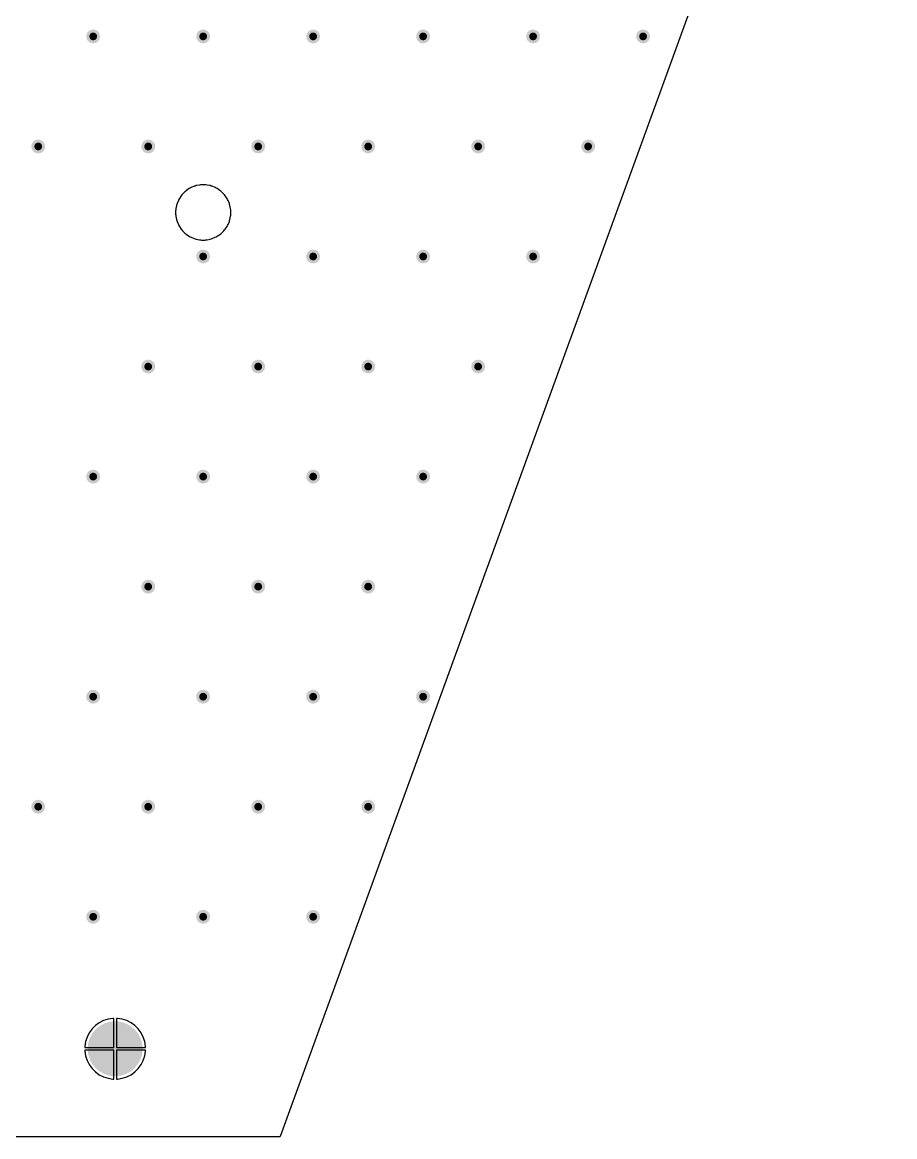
# Model space of a CAD drawing. Header units: inches. Extents: x 4.53 to 13.89, y 0.79 to 10.58.
# Drawn here: x 10.77 to 13.893, y 0.788 to 4.775 of the extents above; entities that cross this region are included whole.
import ezdxf

# ---------------------------------------------------------------- set-up
doc = ezdxf.new("R2010")
doc.units = ezdxf.units.IN
doc.header["$MEASUREMENT"] = 0
for name, color, linetype in [('Pad Holes', 156, 'Continuous'), ('Top Layer', 1, 'Continuous'), ('Via Holes', 16, 'Continuous')]:
    doc.layers.add(name, color=color, linetype=linetype)

msp = doc.modelspace()

# ---------------------------------------------------------------- hatches: boundary and pattern name
at = {"layer": 'Pad Holes'}
h = msp.add_hatch(color=7, dxfattribs=at)
edge = h.paths.add_edge_path()
edge.add_arc((11.1021, 1.1027), 0.0591, 0, 360)
at = {"layer": 'Top Layer'}
h = msp.add_hatch(color=1, dxfattribs=at)
edge = h.paths.add_edge_path()
edge.add_arc((11.0236, 4.7244), 0.025, 0, 360)
h = msp.add_hatch(color=1, dxfattribs=at)
edge = h.paths.add_edge_path()
edge.add_arc((11.4173, 4.7244), 0.025, 0, 360)
h = msp.add_hatch(color=1, dxfattribs=at)
edge = h.paths.add_edge_path()
edge.add_arc((11.811, 4.7244), 0.025, 0, 360)
h = msp.add_hatch(color=1, dxfattribs=at)
edge = h.paths.add_edge_path()
edge.add_arc((12.2047, 4.7244), 0.025, 0, 360)
h = msp.add_hatch(color=1, dxfattribs=at)
edge = h.paths.add_edge_path()
edge.add_arc((12.5984, 4.7244), 0.025, 0, 360)
h = msp.add_hatch(color=1, dxfattribs=at)
edge = h.paths.add_edge_path()
edge.add_arc((12.9921, 4.7244), 0.025, 0, 360)
h = msp.add_hatch(color=1, dxfattribs=at)
edge = h.paths.add_edge_path()
edge.add_arc((10.8268, 4.3307), 0.025, 0, 360)
h = msp.add_hatch(color=1, dxfattribs=at)
edge = h.paths.add_edge_path()
edge.add_arc((11.2205, 4.3307), 0.025, 0, 360)
h = msp.add_hatch(color=1, dxfattribs=at)
edge = h.paths.add_edge_path()
edge.add_arc((11.6142, 4.3307), 0.025, 0, 360)
h = msp.add_hatch(color=1, dxfattribs=at)
edge = h.paths.add_edge_path()
edge.add_arc((12.0079, 4.3307), 0.025, 0, 360)
h = msp.add_hatch(color=1, dxfattribs=at)
edge = h.paths.add_edge_path()
edge.add_arc((12.4016, 4.3307), 0.025, 0, 360)
h = msp.add_hatch(color=1, dxfattribs=at)
edge = h.paths.add_edge_path()
edge.add_arc((12.7953, 4.3307), 0.025, 0, 360)
h = msp.add_hatch(color=1, dxfattribs=at)
edge = h.paths.add_edge_path()
edge.add_arc((11.4173, 3.937), 0.025, 0, 360)
h = msp.add_hatch(color=1, dxfattribs=at)
edge = h.paths.add_edge_path()
edge.add_arc((11.811, 3.937), 0.025, 0, 360)
h = msp.add_hatch(color=1, dxfattribs=at)
edge = h.paths.add_edge_path()
edge.add_arc((12.2047, 3.937), 0.025, 0, 360)
h = msp.add_hatch(color=1, dxfattribs=at)
edge = h.paths.add_edge_path()
edge.add_arc((12.5984, 3.937), 0.025, 0, 360)
h = msp.add_hatch(color=1, dxfattribs=at)
edge = h.paths.add_edge_path()
edge.add_arc((11.2205, 3.5433), 0.025, 0, 360)
h = msp.add_hatch(color=1, dxfattribs=at)
edge = h.paths.add_edge_path()
edge.add_arc((11.6142, 3.5433), 0.025, 0, 360)
h = msp.add_hatch(color=1, dxfattribs=at)
edge = h.paths.add_edge_path()
edge.add_arc((12.0079, 3.5433), 0.025, 0, 360)
h = msp.add_hatch(color=1, dxfattribs=at)
edge = h.paths.add_edge_path()
edge.add_arc((12.4016, 3.5433), 0.025, 0, 360)
h = msp.add_hatch(color=1, dxfattribs=at)
edge = h.paths.add_edge_path()
edge.add_arc((11.0236, 3.1496), 0.025, 0, 360)
h = msp.add_hatch(color=1, dxfattribs=at)
edge = h.paths.add_edge_path()
edge.add_arc((11.4173, 3.1496), 0.025, 0, 360)
h = msp.add_hatch(color=1, dxfattribs=at)
edge = h.paths.add_edge_path()
edge.add_arc((11.811, 3.1496), 0.025, 0, 360)
h = msp.add_hatch(color=1, dxfattribs=at)
edge = h.paths.add_edge_path()
edge.add_arc((12.2047, 3.1496), 0.025, 0, 360)
h = msp.add_hatch(color=1, dxfattribs=at)
edge = h.paths.add_edge_path()
edge.add_arc((11.2205, 2.7559), 0.025, 0, 360)
h = msp.add_hatch(color=1, dxfattribs=at)
edge = h.paths.add_edge_path()
edge.add_arc((11.6142, 2.7559), 0.025, 0, 360)
h = msp.add_hatch(color=1, dxfattribs=at)
edge = h.paths.add_edge_path()
edge.add_arc((12.0079, 2.7559), 0.025, 0, 360)
h = msp.add_hatch(color=1, dxfattribs=at)
edge = h.paths.add_edge_path()
edge.add_arc((11.0236, 2.3622), 0.025, 0, 360)
h = msp.add_hatch(color=1, dxfattribs=at)
edge = h.paths.add_edge_path()
edge.add_arc((11.4173, 2.3622), 0.025, 0, 360)
h = msp.add_hatch(color=1, dxfattribs=at)
edge = h.paths.add_edge_path()
edge.add_arc((11.811, 2.3622), 0.025, 0, 360)
h = msp.add_hatch(color=1, dxfattribs=at)
edge = h.paths.add_edge_path()
edge.add_arc((12.2047, 2.3622), 0.025, 0, 360)
h = msp.add_hatch(color=1, dxfattribs=at)
edge = h.paths.add_edge_path()
edge.add_arc((10.8268, 1.9685), 0.025, 0, 360)
h = msp.add_hatch(color=1, dxfattribs=at)
edge = h.paths.add_edge_path()
edge.add_arc((11.2205, 1.9685), 0.025, 0, 360)
h = msp.add_hatch(color=1, dxfattribs=at)
edge = h.paths.add_edge_path()
edge.add_arc((11.6142, 1.9685), 0.025, 0, 360)
h = msp.add_hatch(color=1, dxfattribs=at)
edge = h.paths.add_edge_path()
edge.add_arc((12.0079, 1.9685), 0.025, 0, 360)
h = msp.add_hatch(color=1, dxfattribs=at)
edge = h.paths.add_edge_path()
edge.add_arc((11.0236, 1.5748), 0.025, 0, 360)
h = msp.add_hatch(color=1, dxfattribs=at)
edge = h.paths.add_edge_path()
edge.add_arc((11.4173, 1.5748), 0.025, 0, 360)
h = msp.add_hatch(color=1, dxfattribs=at)
edge = h.paths.add_edge_path()
edge.add_arc((11.811, 1.5748), 0.025, 0, 360)
h = msp.add_hatch(color=1, dxfattribs=at)
edge = h.paths.add_edge_path()
edge.add_arc((11.1021, 1.1027), 0.0984, 0, 360)
at = {"layer": 'Via Holes'}
h = msp.add_hatch(color=7, dxfattribs=at)
edge = h.paths.add_edge_path()
edge.add_arc((11.0236, 4.7244), 0.014, 0, 360)
h = msp.add_hatch(color=7, dxfattribs=at)
edge = h.paths.add_edge_path()
edge.add_arc((11.4173, 4.7244), 0.014, 0, 360)
h = msp.add_hatch(color=7, dxfattribs=at)
edge = h.paths.add_edge_path()
edge.add_arc((11.811, 4.7244), 0.014, 0, 360)
h = msp.add_hatch(color=7, dxfattribs=at)
edge = h.paths.add_edge_path()
edge.add_arc((12.2047, 4.7244), 0.014, 0, 360)
h = msp.add_hatch(color=7, dxfattribs=at)
edge = h.paths.add_edge_path()
edge.add_arc((12.5984, 4.7244), 0.014, 0, 360)
h = msp.add_hatch(color=7, dxfattribs=at)
edge = h.paths.add_edge_path()
edge.add_arc((12.9921, 4.7244), 0.014, 0, 360)
h = msp.add_hatch(color=7, dxfattribs=at)
edge = h.paths.add_edge_path()
edge.add_arc((10.8268, 4.3307), 0.014, 0, 360)
h = msp.add_hatch(color=7, dxfattribs=at)
edge = h.paths.add_edge_path()
edge.add_arc((11.2205, 4.3307), 0.014, 0, 360)
h = msp.add_hatch(color=7, dxfattribs=at)
edge = h.paths.add_edge_path()
edge.add_arc((11.6142, 4.3307), 0.014, 0, 360)
h = msp.add_hatch(color=7, dxfattribs=at)
edge = h.paths.add_edge_path()
edge.add_arc((12.0079, 4.3307), 0.014, 0, 360)
h = msp.add_hatch(color=7, dxfattribs=at)
edge = h.paths.add_edge_path()
edge.add_arc((12.4016, 4.3307), 0.014, 0, 360)
h = msp.add_hatch(color=7, dxfattribs=at)
edge = h.paths.add_edge_path()
edge.add_arc((12.7953, 4.3307), 0.014, 0, 360)
h = msp.add_hatch(color=7, dxfattribs=at)
edge = h.paths.add_edge_path()
edge.add_arc((11.4173, 3.937), 0.014, 0, 360)
h = msp.add_hatch(color=7, dxfattribs=at)
edge = h.paths.add_edge_path()
edge.add_arc((11.811, 3.937), 0.014, 0, 360)
h = msp.add_hatch(color=7, dxfattribs=at)
edge = h.paths.add_edge_path()
edge.add_arc((12.2047, 3.937), 0.014, 0, 360)
h = msp.add_hatch(color=7, dxfattribs=at)
edge = h.paths.add_edge_path()
edge.add_arc((12.5984, 3.937), 0.014, 0, 360)
h = msp.add_hatch(color=7, dxfattribs=at)
edge = h.paths.add_edge_path()
edge.add_arc((11.2205, 3.5433), 0.014, 0, 360)
h = msp.add_hatch(color=7, dxfattribs=at)
edge = h.paths.add_edge_path()
edge.add_arc((11.6142, 3.5433), 0.014, 0, 360)
h = msp.add_hatch(color=7, dxfattribs=at)
edge = h.paths.add_edge_path()
edge.add_arc((12.0079, 3.5433), 0.014, 0, 360)
h = msp.add_hatch(color=7, dxfattribs=at)
edge = h.paths.add_edge_path()
edge.add_arc((12.4016, 3.5433), 0.014, 0, 360)
h = msp.add_hatch(color=7, dxfattribs=at)
edge = h.paths.add_edge_path()
edge.add_arc((11.0236, 3.1496), 0.014, 0, 360)
h = msp.add_hatch(color=7, dxfattribs=at)
edge = h.paths.add_edge_path()
edge.add_arc((11.4173, 3.1496), 0.014, 0, 360)
h = msp.add_hatch(color=7, dxfattribs=at)
edge = h.paths.add_edge_path()
edge.add_arc((11.811, 3.1496), 0.014, 0, 360)
h = msp.add_hatch(color=7, dxfattribs=at)
edge = h.paths.add_edge_path()
edge.add_arc((12.2047, 3.1496), 0.014, 0, 360)
h = msp.add_hatch(color=7, dxfattribs=at)
edge = h.paths.add_edge_path()
edge.add_arc((11.2205, 2.7559), 0.014, 0, 360)
h = msp.add_hatch(color=7, dxfattribs=at)
edge = h.paths.add_edge_path()
edge.add_arc((11.6142, 2.7559), 0.014, 0, 360)
h = msp.add_hatch(color=7, dxfattribs=at)
edge = h.paths.add_edge_path()
edge.add_arc((12.0079, 2.7559), 0.014, 0, 360)
h = msp.add_hatch(color=7, dxfattribs=at)
edge = h.paths.add_edge_path()
edge.add_arc((11.0236, 2.3622), 0.014, 0, 360)
h = msp.add_hatch(color=7, dxfattribs=at)
edge = h.paths.add_edge_path()
edge.add_arc((11.4173, 2.3622), 0.014, 0, 360)
h = msp.add_hatch(color=7, dxfattribs=at)
edge = h.paths.add_edge_path()
edge.add_arc((11.811, 2.3622), 0.014, 0, 360)
h = msp.add_hatch(color=7, dxfattribs=at)
edge = h.paths.add_edge_path()
edge.add_arc((12.2047, 2.3622), 0.014, 0, 360)
h = msp.add_hatch(color=7, dxfattribs=at)
edge = h.paths.add_edge_path()
edge.add_arc((10.8268, 1.9685), 0.014, 0, 360)
h = msp.add_hatch(color=7, dxfattribs=at)
edge = h.paths.add_edge_path()
edge.add_arc((11.2205, 1.9685), 0.014, 0, 360)
h = msp.add_hatch(color=7, dxfattribs=at)
edge = h.paths.add_edge_path()
edge.add_arc((11.6142, 1.9685), 0.014, 0, 360)
h = msp.add_hatch(color=7, dxfattribs=at)
edge = h.paths.add_edge_path()
edge.add_arc((12.0079, 1.9685), 0.014, 0, 360)
h = msp.add_hatch(color=7, dxfattribs=at)
edge = h.paths.add_edge_path()
edge.add_arc((11.0236, 1.5748), 0.014, 0, 360)
h = msp.add_hatch(color=7, dxfattribs=at)
edge = h.paths.add_edge_path()
edge.add_arc((11.4173, 1.5748), 0.014, 0, 360)
h = msp.add_hatch(color=7, dxfattribs=at)
edge = h.paths.add_edge_path()
edge.add_arc((11.811, 1.5748), 0.014, 0, 360)

# ---------------------------------------------------------------- linework, layer by layer
at = {"layer": 'Top Layer'}
for p, q in [((13.8929, 6.8339), (11.6924, 0.7881)), ((11.3852, 4.1882), (11.3744, 4.1838)), ((11.3889, 4.1892), (11.3852, 4.1882)), ((11.3926, 4.1905), (11.3889, 4.1892)), ((11.404, 4.1927), (11.3926, 4.1905)), ((11.4079, 4.193), (11.404, 4.1927)), ((11.4118, 4.1935), (11.4079, 4.193)), ((11.4234, 4.1935), (11.4118, 4.1935)), ((11.4272, 4.193), (11.4234, 4.1935)), ((11.4311, 4.1927), (11.4272, 4.193)), ((11.4425, 4.1905), (11.4311, 4.1927)), ((11.4462, 4.1892), (11.4425, 4.1905)), ((11.45, 4.1882), (11.4462, 4.1892)), ((11.4607, 4.1838), (11.45, 4.1882)), ((11.3387, 4.1544), (11.3322, 4.1448)), ((11.3413, 4.1574), (11.3387, 4.1544)), ((11.3436, 4.1605), (11.3413, 4.1574)), ((11.3518, 4.1687), (11.3436, 4.1605)), ((11.3549, 4.1711), (11.3518, 4.1687)), ((11.3579, 4.1736), (11.3549, 4.1711)), ((11.3675, 4.1801), (11.3579, 4.1736)), ((11.371, 4.1818), (11.3675, 4.1801)), ((11.3744, 4.1838), (11.371, 4.1818)), ((11.4641, 4.1818), (11.4607, 4.1838)), ((11.4676, 4.1801), (11.4641, 4.1818)), ((11.4773, 4.1736), (11.4676, 4.1801)), ((11.4802, 4.1711), (11.4773, 4.1736)), ((11.4833, 4.1687), (11.4802, 4.1711)), ((11.4915, 4.1605), (11.4833, 4.1687)), ((11.4939, 4.1574), (11.4915, 4.1605)), ((11.4965, 4.1544), (11.4939, 4.1574)), ((11.5029, 4.1448), (11.4965, 4.1544)), ((11.3196, 4.1083), (11.3193, 4.1044)), ((11.3218, 4.1197), (11.3196, 4.1083)), ((11.3231, 4.1234), (11.3218, 4.1197)), ((11.3241, 4.1272), (11.3231, 4.1234)), ((11.3286, 4.1379), (11.3241, 4.1272)), ((11.3305, 4.1413), (11.3286, 4.1379)), ((11.3322, 4.1448), (11.3305, 4.1413)), ((11.5046, 4.1413), (11.5029, 4.1448)), ((11.5066, 4.1379), (11.5046, 4.1413)), ((11.511, 4.1272), (11.5066, 4.1379)), ((11.5121, 4.1234), (11.511, 4.1272)), ((11.5133, 4.1197), (11.5121, 4.1234)), ((11.5156, 4.1083), (11.5133, 4.1197)), ((11.5158, 4.1044), (11.5156, 4.1083)), ((11.3193, 4.1044), (11.3188, 4.1006)), ((11.3188, 4.1006), (11.3188, 4.0889)), ((11.3188, 4.0889), (11.3193, 4.0851)), ((11.3193, 4.0851), (11.3196, 4.0812)), ((11.3196, 4.0812), (11.3218, 4.0698)), ((11.3218, 4.0698), (11.3231, 4.0661)), ((11.5121, 4.0661), (11.5133, 4.0698)), ((11.5133, 4.0698), (11.5156, 4.0812)), ((11.5156, 4.0812), (11.5158, 4.0851)), ((11.5163, 4.1006), (11.5158, 4.1044)), ((11.5158, 4.0851), (11.5163, 4.0889)), ((11.5163, 4.0889), (11.5163, 4.1006)), ((11.3231, 4.0661), (11.3241, 4.0623)), ((11.3241, 4.0623), (11.3286, 4.0516)), ((11.3286, 4.0516), (11.3305, 4.0482)), ((11.3305, 4.0482), (11.3322, 4.0447)), ((11.3322, 4.0447), (11.3387, 4.035)), ((11.3387, 4.035), (11.3413, 4.0321)), ((11.3413, 4.0321), (11.3436, 4.029)), ((11.3436, 4.029), (11.3518, 4.0208)), ((11.4833, 4.0208), (11.4915, 4.029)), ((11.4915, 4.029), (11.4939, 4.0321)), ((11.4939, 4.0321), (11.4965, 4.035)), ((11.4965, 4.035), (11.5029, 4.0447)), ((11.5029, 4.0447), (11.5046, 4.0482)), ((11.5046, 4.0482), (11.5066, 4.0516)), ((11.5066, 4.0516), (11.511, 4.0623)), ((11.511, 4.0623), (11.5121, 4.0661)), ((11.3518, 4.0208), (11.3549, 4.0184)), ((11.3549, 4.0184), (11.3579, 4.0158)), ((11.3579, 4.0158), (11.3675, 4.0094)), ((11.3675, 4.0094), (11.371, 4.0077)), ((11.371, 4.0077), (11.3744, 4.0057)), ((11.3744, 4.0057), (11.3852, 4.0013)), ((11.3852, 4.0013), (11.3889, 4.0003)), ((11.3889, 4.0003), (11.3926, 3.999)), ((11.3926, 3.999), (11.404, 3.9967)), ((11.404, 3.9967), (11.4079, 3.9965)), ((11.4079, 3.9965), (11.4118, 3.996)), ((11.4118, 3.996), (11.4234, 3.996)), ((11.4234, 3.996), (11.4272, 3.9965)), ((11.4272, 3.9965), (11.4311, 3.9967)), ((11.4311, 3.9967), (11.4425, 3.999)), ((11.4425, 3.999), (11.4462, 4.0003)), ((11.4462, 4.0003), (11.45, 4.0013)), ((11.45, 4.0013), (11.4607, 4.0057)), ((11.4607, 4.0057), (11.4641, 4.0077)), ((11.4641, 4.0077), (11.4676, 4.0094)), ((11.4676, 4.0094), (11.4773, 4.0158)), ((11.4773, 4.0158), (11.4802, 4.0184)), ((11.4802, 4.0184), (11.4833, 4.0208)), ((11.0605, 1.2032), (11.0453, 1.1954)), ((11.0767, 1.2084), (11.0605, 1.2032)), ((11.0936, 1.2111), (11.0767, 1.2084)), ((11.0971, 1.2111), (11.0936, 1.2111)), ((11.0971, 1.1077), (11.0971, 1.2111)), ((11.1107, 1.2111), (11.1071, 1.2111)), ((11.1071, 1.2111), (11.1071, 1.1077)), ((11.1275, 1.2084), (11.1107, 1.2111)), ((11.1438, 1.2032), (11.1275, 1.2084)), ((11.159, 1.1954), (11.1438, 1.2032)), ((11.0094, 1.1595), (11.0017, 1.1443)), ((11.0194, 1.1733), (11.0094, 1.1595)), ((11.0315, 1.1854), (11.0194, 1.1733)), ((11.0453, 1.1954), (11.0315, 1.1854)), ((11.1728, 1.1854), (11.159, 1.1954)), ((11.1848, 1.1733), (11.1728, 1.1854)), ((11.1949, 1.1595), (11.1848, 1.1733)), ((11.2026, 1.1443), (11.1949, 1.1595)), ((10.9964, 1.1281), (10.9937, 1.1112)), ((11.0017, 1.1443), (10.9964, 1.1281)), ((11.2079, 1.1281), (11.2026, 1.1443)), ((11.2106, 1.1112), (11.2079, 1.1281)), ((10.9937, 1.1112), (10.9937, 1.1077)), ((10.9937, 1.1077), (11.0971, 1.1077)), ((11.0971, 1.0977), (10.9937, 1.0977)), ((10.9937, 1.0977), (10.9937, 1.0941)), ((10.9937, 1.0941), (10.9964, 1.0773)), ((10.9964, 1.0773), (11.0017, 1.0611)), ((11.0971, 0.9942), (11.0971, 1.0977)), ((11.1071, 1.1077), (11.2106, 1.1077)), ((11.2106, 1.0977), (11.1071, 1.0977)), ((11.1071, 1.0977), (11.1071, 0.9942)), ((11.2026, 1.0611), (11.2079, 1.0773)), ((11.2079, 1.0773), (11.2106, 1.0941)), ((11.2106, 1.1077), (11.2106, 1.1112)), ((11.2106, 1.0941), (11.2106, 1.0977)), ((11.0017, 1.0611), (11.0094, 1.0458)), ((11.0094, 1.0458), (11.0194, 1.032)), ((11.1848, 1.032), (11.1949, 1.0458)), ((11.1949, 1.0458), (11.2026, 1.0611)), ((11.0194, 1.032), (11.0315, 1.02)), ((11.0315, 1.02), (11.0453, 1.0099)), ((11.0453, 1.0099), (11.0605, 1.0022)), ((11.0605, 1.0022), (11.0767, 0.9969)), ((11.0767, 0.9969), (11.0936, 0.9942)), ((11.1107, 0.9942), (11.1275, 0.9969)), ((11.1275, 0.9969), (11.1438, 1.0022)), ((11.1438, 1.0022), (11.159, 1.0099)), ((11.159, 1.0099), (11.1728, 1.02)), ((11.1728, 1.02), (11.1848, 1.032)), ((11.0936, 0.9942), (11.0971, 0.9942)), ((11.1071, 0.9942), (11.1107, 0.9942)), ((11.6922, 0.7879), (6.732, 0.788)), ((11.6924, 0.7881), (11.6922, 0.7879))]:
    msp.add_line(p, q, dxfattribs=at)

doc.saveas('drawing.dxf')
